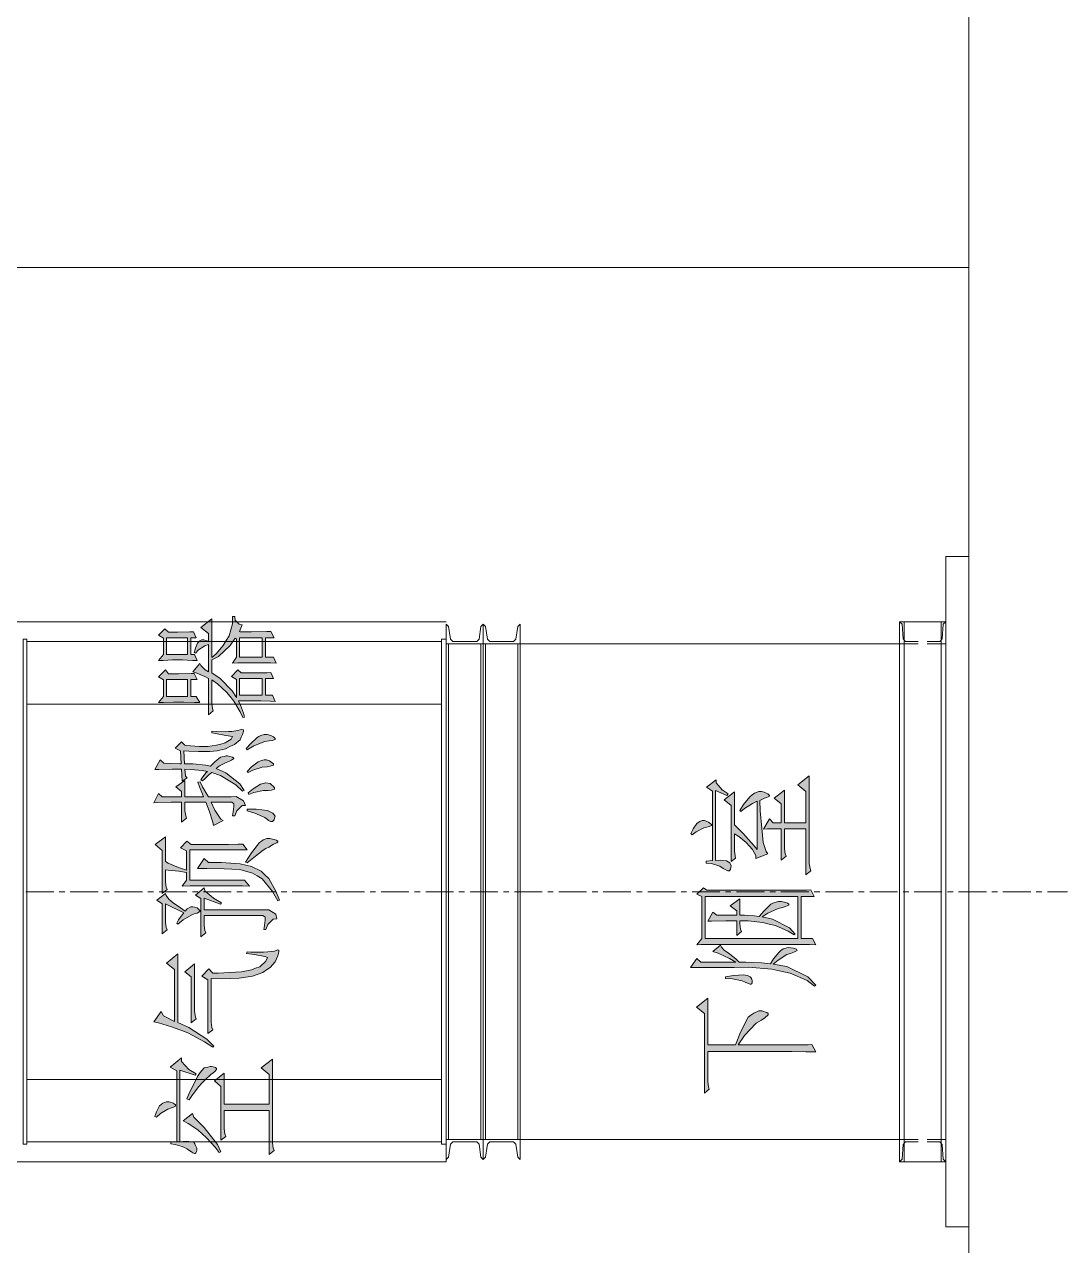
# Model space of a CAD drawing. Header units: millimetres. Extents: x 388 to 64525, y 87 to 607.
# Drawn here: x 64408.31 to 64430.87, y 460.38 to 486.8 of the extents above; entities that cross this region are included whole.
import ezdxf

# ---------------------------------------------------------------- set-up
doc = ezdxf.new("R2010")
doc.units = ezdxf.units.MM

msp = doc.modelspace()

# ---------------------------------------------------------------- hatches: boundary and pattern name
h = msp.add_hatch(color=0)
h.paths.add_polyline_path([(64412.981, 473.665), (64413.225, 473.665), (64413.554, 473.669), (64413.64, 473.672), (64413.712, 473.533), (64413.526, 473.533), (64413.526, 473.117), (64413.698, 473.117), (64413.759, 472.985), (64413.637, 472.992), (64413.393, 472.995), (64413.275, 472.995), (64413.157, 472.995), (64412.927, 472.992), (64412.816, 472.985), (64412.899, 473.117), (64412.899, 473.508), (64412.874, 473.526), (64412.763, 473.368), (64412.508, 473.131), (64412.365, 473.053), (64412.365, 472.773), (64412.544, 472.651), (64412.809, 472.386), (64412.899, 472.243), (64412.899, 472.633), (64412.791, 472.698), (64412.931, 472.838), (64413.003, 472.773), (64413.246, 472.773), (64413.565, 472.777), (64413.64, 472.78), (64413.701, 472.651), (64413.526, 472.651), (64413.526, 472.289), (64413.676, 472.289), (64413.734, 472.157), (64413.637, 472.164), (64413.425, 472.168), (64413.318, 472.168), (64413.207, 472.168), (64413.021, 472.168), (64412.945, 472.168), (64412.985, 472.074), (64413.049, 471.899), (64413.071, 471.813), (64413.039, 471.806), (64412.981, 471.935), (64412.841, 472.164), (64412.766, 472.261), (64412.687, 472.358), (64412.487, 472.54), (64412.365, 472.623), (64412.365, 472.178), (64412.365, 472.117), (64412.383, 472.006), (64412.397, 471.953), (64412.293, 471.87), (64412.293, 472.651), (64412.214, 472.694), (64412.042, 472.766), (64411.956, 472.798), (64412.107, 472.977), (64412.132, 472.931), (64412.225, 472.841), (64412.293, 472.798), (64412.293, 473.386), (64412.214, 473.361), (64412.075, 473.271), (64412.014, 473.2), (64411.982, 473.217), (64412.01, 473.307), (64412.06, 473.418), (64412.085, 473.443), (64412.107, 473.465), (64412.15, 473.49), (64412.168, 473.49), (64412.197, 473.49), (64412.261, 473.465), (64412.293, 473.443), (64412.293, 473.626), (64412.132, 473.758), (64412.365, 473.945), (64412.365, 473.106), (64412.458, 473.185), (64412.612, 473.368), (64412.677, 473.475), (64412.741, 473.579), (64412.813, 473.837), (64412.816, 473.991), (64412.863, 473.991), (64412.874, 473.916), (64412.956, 473.827), (64413.024, 473.812), (64412.967, 473.672)])
h.paths.add_polyline_path([(64412.967, 473.117), (64413.454, 473.117), (64413.454, 473.533), (64412.967, 473.533)])
h.paths.add_polyline_path([(64412.967, 472.289), (64413.454, 472.289), (64413.454, 472.651), (64412.967, 472.651)])
h = msp.add_hatch(color=0)
h.paths.add_polyline_path([(64412.05, 473.042), (64411.946, 473.045), (64411.734, 473.053), (64411.627, 473.053), (64411.519, 473.053), (64411.312, 473.045), (64411.215, 473.042), (64411.319, 473.171), (64411.319, 473.526), (64411.215, 473.59), (64411.351, 473.73), (64411.433, 473.655), (64411.627, 473.655), (64411.892, 473.662), (64411.967, 473.665), (64412.028, 473.533), (64411.91, 473.533), (64411.91, 473.171), (64411.992, 473.171)])
h.paths.add_polyline_path([(64411.387, 473.171), (64411.842, 473.171), (64411.842, 473.533), (64411.387, 473.533)])
h = msp.add_hatch(color=0)
h.paths.add_polyline_path([(64412.107, 472.132), (64411.992, 472.135), (64411.763, 472.139), (64411.648, 472.139), (64411.537, 472.139), (64411.319, 472.135), (64411.215, 472.132), (64411.319, 472.261), (64411.319, 472.623), (64411.215, 472.687), (64411.365, 472.838), (64411.433, 472.755), (64411.645, 472.755), (64411.917, 472.759), (64411.982, 472.762), (64412.05, 472.633), (64411.91, 472.633), (64411.91, 472.261), (64412.028, 472.261)])
h.paths.add_polyline_path([(64411.387, 472.261), (64411.842, 472.261), (64411.842, 472.633), (64411.387, 472.633)])
h = msp.add_hatch(color=0)
h.dxf.hatch_style = 2
h.paths.add_polyline_path([(64411.727, 470.43), (64411.713, 470.688), (64411.512, 470.688), (64411.218, 470.684), (64411.132, 470.681), (64411.247, 470.896), (64411.329, 470.82), (64411.487, 470.813), (64411.673, 470.81), (64411.702, 470.81), (64411.691, 471.089), (64411.573, 471.146), (64411.713, 471.286), (64411.784, 471.211), (64411.906, 471.197), (64412.103, 471.182), (64412.179, 471.182), (64412.279, 471.182), (64412.469, 471.207), (64412.562, 471.232), (64412.655, 471.258), (64412.784, 471.34), (64412.816, 471.397), (64412.673, 471.419), (64412.447, 471.462), (64412.365, 471.48), (64412.365, 471.516), (64412.476, 471.508), (64412.659, 471.501), (64412.73, 471.505), (64412.802, 471.505), (64412.927, 471.526), (64412.981, 471.544), (64413.017, 471.559), (64413.049, 471.544), (64413.049, 471.516), (64413.028, 471.44), (64413.003, 471.383), (64412.981, 471.326), (64412.859, 471.222), (64412.759, 471.179), (64412.662, 471.132), (64412.483, 471.086), (64412.404, 471.078), (64412.326, 471.075), (64412.207, 471.071), (64412.168, 471.071), (64412.075, 471.071), (64411.87, 471.078), (64411.759, 471.089), (64411.774, 470.81), (64411.953, 470.806), (64412.236, 470.777), (64412.34, 470.756), (64412.429, 470.849), (64412.555, 470.949), (64412.591, 470.96), (64412.63, 470.967), (64412.68, 470.978), (64412.691, 470.978), (64412.709, 470.978), (64412.755, 470.967), (64412.784, 470.96), (64412.813, 470.949), (64412.841, 470.932), (64412.841, 470.921), (64412.795, 470.885), (64412.748, 470.867), (64412.68, 470.838), (64412.533, 470.76), (64412.458, 470.709), (64412.666, 470.609), (64412.97, 470.373), (64413.064, 470.233), (64413.028, 470.215), (64412.888, 470.355), (64412.555, 470.555), (64412.365, 470.616), (64412.311, 470.573), (64412.214, 470.484), (64412.168, 470.437), (64412.132, 470.459), (64412.171, 470.523), (64412.243, 470.616), (64412.272, 470.641), (64412.157, 470.663), (64411.91, 470.684), (64411.784, 470.688), (64411.795, 470.541), (64411.831, 470.505)])
h = msp.add_hatch(color=0)
h.dxf.hatch_style = 2
h.paths.add_polyline_path([(64413.132, 471.107), (64413.107, 471.136), (64413.207, 471.247), (64413.347, 471.379), (64413.386, 471.401), (64413.425, 471.422), (64413.497, 471.444), (64413.526, 471.444), (64413.565, 471.444), (64413.64, 471.422), (64413.673, 471.404), (64413.701, 471.387), (64413.734, 471.358), (64413.734, 471.336), (64413.673, 471.311), (64413.608, 471.304), (64413.515, 471.29), (64413.275, 471.193)])
h = msp.add_hatch(color=0)
h.dxf.hatch_style = 2
h.paths.add_polyline_path([(64413.132, 470.641), (64413.228, 470.742), (64413.368, 470.853), (64413.404, 470.867), (64413.443, 470.881), (64413.497, 470.896), (64413.515, 470.896), (64413.551, 470.896), (64413.612, 470.874), (64413.64, 470.853), (64413.673, 470.831), (64413.701, 470.806), (64413.701, 470.781), (64413.63, 470.756), (64413.562, 470.745), (64413.458, 470.731), (64413.253, 470.666), (64413.153, 470.616)])
h = msp.add_hatch(color=0)
h.dxf.hatch_style = 2
h.paths.add_polyline_path([(64424.68, 469.402), (64424.576, 469.402), (64424.382, 469.398), (64424.296, 469.391), (64424.425, 469.617), (64424.504, 469.531), (64424.68, 469.531), (64424.68, 469.939), (64424.529, 470.061), (64424.748, 470.236), (64424.748, 469.531), (64425.213, 469.531), (64425.213, 470.211), (64425.041, 470.351), (64425.285, 470.545), (64425.285, 468.714), (64425.285, 468.653), (64425.303, 468.542), (64425.317, 468.492), (64425.213, 468.406), (64425.213, 469.402), (64424.748, 469.402), (64424.748, 469.029), (64424.748, 468.968), (64424.766, 468.857), (64424.783, 468.807), (64424.68, 468.721)])
h = msp.add_hatch(color=0)
h.dxf.hatch_style = 2
h.paths.add_polyline_path([(64411.713, 469.975), (64411.487, 469.975), (64411.186, 469.968), (64411.111, 469.964), (64411.215, 470.168), (64411.294, 470.093), (64411.713, 470.093), (64411.713, 470.208), (64411.587, 470.308), (64411.784, 470.448), (64411.784, 470.093), (64412.189, 470.093), (64412.168, 470.15), (64412.103, 470.308), (64412.064, 470.412), (64412.111, 470.419), (64412.168, 470.312), (64412.261, 470.15), (64412.293, 470.093), (64412.784, 470.093), (64412.892, 470.1), (64413.049, 470.007), (64413.096, 469.907), (64413.021, 469.903), (64412.906, 469.792), (64412.863, 469.685), (64412.816, 469.685), (64412.831, 469.771), (64412.841, 469.882), (64412.841, 469.914), (64412.841, 469.943), (64412.802, 469.975), (64412.759, 469.975), (64412.354, 469.975), (64412.433, 469.806), (64412.562, 469.609), (64412.609, 469.584), (64412.401, 469.473), (64412.386, 469.541), (64412.308, 469.792), (64412.236, 469.975), (64411.784, 469.975), (64411.784, 469.853), (64411.784, 469.792), (64411.802, 469.681), (64411.817, 469.631), (64411.713, 469.545)])
h = msp.add_hatch(color=0)
h.dxf.hatch_style = 2
h.paths.add_polyline_path([(64413.153, 470.179), (64413.261, 470.265), (64413.422, 470.369), (64413.479, 470.383), (64413.537, 470.398), (64413.626, 470.383), (64413.658, 470.355), (64413.691, 470.326), (64413.723, 470.29), (64413.723, 470.279), (64413.723, 470.261), (64413.655, 470.24), (64413.583, 470.233), (64413.486, 470.229), (64413.275, 470.183), (64413.168, 470.14)])
h = msp.add_hatch(color=0)
h.dxf.hatch_style = 2
h.paths.add_polyline_path([(64423.504, 470.125), (64423.261, 470.229), (64423.261, 468.714), (64423.361, 468.721), (64423.494, 468.71), (64423.529, 468.685), (64423.565, 468.663), (64423.594, 468.603), (64423.587, 468.563), (64423.58, 468.527), (64423.558, 468.492), (64423.54, 468.492), (64423.522, 468.492), (64423.465, 468.517), (64423.426, 468.545), (64423.354, 468.592), (64423.168, 468.649), (64423.053, 468.656), (64423.053, 468.703), (64423.193, 468.714), (64423.193, 470.218), (64423.064, 470.304), (64423.275, 470.462), (64423.275, 470.398), (64423.4, 470.244), (64423.529, 470.154)])
h = msp.add_hatch(color=0)
h.dxf.hatch_style = 2
h.paths.add_polyline_path([(64423.669, 469.484), (64423.737, 469.419), (64423.863, 469.294), (64423.916, 469.233), (64423.974, 469.172), (64424.092, 469.033), (64424.156, 468.954), (64424.156, 469.996), (64424.056, 469.95), (64423.884, 469.839), (64423.809, 469.774), (64423.784, 469.799), (64423.866, 469.925), (64423.999, 470.093), (64424.053, 470.133), (64424.103, 470.172), (64424.192, 470.211), (64424.225, 470.211), (64424.25, 470.211), (64424.31, 470.19), (64424.35, 470.172), (64424.386, 470.154), (64424.425, 470.125), (64424.425, 470.107), (64424.396, 470.09), (64424.364, 470.079), (64424.318, 470.061), (64424.242, 470.029), (64424.214, 470.014), (64424.225, 469.792), (64424.257, 469.416), (64424.271, 469.262), (64424.289, 469.108), (64424.35, 468.907), (64424.389, 468.861), (64424.131, 468.76), (64424.128, 468.821), (64424.056, 468.954), (64423.988, 469.029), (64423.92, 469.104), (64423.762, 469.233), (64423.669, 469.291), (64423.669, 468.918), (64423.691, 468.767), (64423.597, 468.696), (64423.597, 469.903), (64423.447, 470.025), (64423.669, 470.201)])
h = msp.add_hatch(color=0)
h.dxf.hatch_style = 2
h.paths.add_polyline_path([(64413.132, 469.789), (64413.132, 469.824), (64413.322, 469.824), (64413.572, 469.796), (64413.63, 469.771), (64413.687, 469.742), (64413.734, 469.674), (64413.723, 469.634), (64413.712, 469.595), (64413.676, 469.556), (64413.655, 469.556), (64413.637, 469.556), (64413.594, 469.577), (64413.572, 469.602), (64413.515, 469.649), (64413.293, 469.742)])
h = msp.add_hatch(color=0)
h.dxf.hatch_style = 2
h.paths.add_polyline_path([(64422.752, 469.273), (64422.727, 469.298), (64422.773, 469.398), (64422.852, 469.516), (64422.884, 469.534), (64422.917, 469.556), (64422.97, 469.577), (64422.996, 469.577), (64423.017, 469.577), (64423.074, 469.559), (64423.103, 469.541), (64423.135, 469.523), (64423.168, 469.495), (64423.168, 469.484), (64423.168, 469.47), (64423.121, 469.448), (64423.074, 469.437), (64423.006, 469.419), (64422.841, 469.337)])
h = msp.add_hatch(color=0)
h.dxf.hatch_style = 2
h.paths.add_polyline_path([(64413.178, 468.162), (64413.028, 468.165), (64412.673, 468.169), (64412.476, 468.169), (64412.275, 468.169), (64411.899, 468.165), (64411.724, 468.162), (64411.817, 468.291), (64411.817, 468.459), (64411.655, 468.481), (64411.426, 468.509), (64411.362, 468.513), (64411.362, 468.309), (64411.362, 468.248), (64411.38, 468.137), (64411.398, 468.087), (64411.294, 468.004), (64411.294, 468.932), (64411.143, 469.061), (64411.362, 469.23), (64411.362, 468.692), (64411.423, 468.656), (64411.648, 468.567), (64411.817, 468.506), (64411.817, 468.921), (64411.691, 468.99), (64411.827, 469.136), (64411.921, 469.061), (64412.63, 469.061), (64412.73, 469.061), (64412.935, 469.068), (64413.039, 469.072), (64413.132, 468.943), (64411.888, 468.943), (64411.888, 468.291), (64413.074, 468.291)])
h = msp.add_hatch(color=0)
h.dxf.hatch_style = 2
h.paths.add_polyline_path([(64413.096, 468.681), (64413.228, 468.882), (64413.4, 469.108), (64413.44, 469.136), (64413.476, 469.165), (64413.554, 469.194), (64413.597, 469.194), (64413.619, 469.194), (64413.68, 469.179), (64413.719, 469.169), (64413.755, 469.158), (64413.795, 469.136), (64413.795, 469.119), (64413.769, 469.101), (64413.748, 469.09), (64413.701, 469.068), (64413.597, 469.007), (64413.537, 468.975), (64413.479, 468.939), (64413.275, 468.782), (64413.132, 468.663)])
h = msp.add_hatch(color=0)
h.dxf.hatch_style = 2
h.paths.add_polyline_path([(64412.2, 468.757), (64412.293, 468.671), (64412.573, 468.671), (64412.978, 468.646), (64413.103, 468.617), (64413.228, 468.588), (64413.433, 468.481), (64413.515, 468.402), (64413.597, 468.323), (64413.752, 468.051), (64413.827, 467.854), (64413.795, 467.843), (64413.676, 468.047), (64413.458, 468.316), (64413.35, 468.38), (64413.246, 468.441), (64412.97, 468.517), (64412.798, 468.527), (64412.63, 468.538), (64412.261, 468.545), (64412.06, 468.542)])
h = msp.add_hatch(color=0)
h.dxf.hatch_style = 2
h.paths.add_polyline_path([(64413.49, 467.223), (64413.504, 467.306), (64413.519, 467.424), (64413.522, 467.46), (64413.522, 467.492), (64413.468, 467.528), (64413.411, 467.528), (64412.2, 467.528), (64412.2, 467.37), (64412.2, 467.309), (64412.218, 467.198), (64412.236, 467.148), (64412.132, 467.062), (64412.132, 467.89), (64412.017, 467.965), (64412.2, 468.122), (64412.214, 468.058), (64412.401, 467.897), (64412.573, 467.796), (64412.551, 467.771), (64412.2, 467.9), (64412.2, 467.65), (64413.468, 467.65), (64413.597, 467.65), (64413.748, 467.553), (64413.769, 467.452), (64413.694, 467.449), (64413.58, 467.334), (64413.537, 467.223)])
h = msp.add_hatch(color=0)
h.paths.add_polyline_path([(64422.856, 466.89), (64422.96, 467.03), (64422.96, 467.933), (64422.856, 467.986), (64422.996, 468.126), (64423.067, 468.072), (64424.97, 468.072), (64425.052, 468.072), (64425.228, 468.076), (64425.317, 468.079), (64425.389, 467.94), (64425.109, 467.94), (64425.109, 467.03), (64425.353, 467.03), (64425.425, 466.89), (64425.289, 466.897), (64424.626, 466.901), (64424.092, 466.901), (64423.562, 466.901), (64422.942, 466.897)])
h.paths.add_polyline_path([(64423.031, 467.03), (64425.038, 467.03), (64425.038, 467.94), (64423.031, 467.94)])
h = msp.add_hatch(color=0)
h.dxf.hatch_style = 2
h.paths.add_polyline_path([(64411.294, 467.13), (64411.294, 467.779), (64411.179, 467.854), (64411.362, 468.004), (64411.376, 467.961), (64411.437, 467.879), (64411.484, 467.839), (64411.534, 467.8), (64411.688, 467.693), (64411.792, 467.621), (64411.835, 467.667), (64411.913, 467.71), (64411.956, 467.71), (64411.996, 467.707), (64412.053, 467.689), (64412.071, 467.671), (64412.089, 467.657), (64412.107, 467.635), (64412.107, 467.614), (64412.053, 467.578), (64412.003, 467.567), (64411.931, 467.542), (64411.745, 467.431), (64411.63, 467.341), (64411.609, 467.359), (64411.648, 467.431), (64411.724, 467.542), (64411.759, 467.585), (64411.362, 467.779), (64411.362, 467.435), (64411.362, 467.374), (64411.38, 467.263), (64411.398, 467.212)])
h = msp.add_hatch(color=0)
h.dxf.hatch_style = 2
h.paths.add_polyline_path([(64423.716, 467.094), (64423.716, 467.413), (64423.483, 467.413), (64423.171, 467.406), (64423.089, 467.402), (64423.203, 467.596), (64423.286, 467.531), (64423.716, 467.531), (64423.716, 467.624), (64423.576, 467.736), (64423.787, 467.886), (64423.787, 467.531), (64423.884, 467.531), (64424.096, 467.517), (64424.203, 467.503), (64424.31, 467.624), (64424.457, 467.768), (64424.5, 467.789), (64424.543, 467.807), (64424.619, 467.829), (64424.647, 467.829), (64424.68, 467.829), (64424.748, 467.814), (64424.78, 467.804), (64424.812, 467.789), (64424.844, 467.768), (64424.844, 467.75), (64424.773, 467.718), (64424.705, 467.7), (64424.611, 467.678), (64424.389, 467.574), (64424.264, 467.495), (64424.493, 467.445), (64424.855, 467.259), (64424.984, 467.123), (64424.959, 467.105), (64424.826, 467.187), (64424.558, 467.306), (64424.418, 467.341), (64424.282, 467.377), (64423.967, 467.413), (64423.787, 467.413), (64423.787, 467.345), (64423.802, 467.23), (64423.82, 467.18)])
h = msp.add_hatch(color=0)
h.dxf.hatch_style = 2
h.paths.add_polyline_path([(64422.716, 466.399), (64422.856, 466.593), (64422.938, 466.517), (64423.694, 466.517), (64423.558, 466.596), (64423.314, 466.714), (64423.203, 466.75), (64423.368, 466.883), (64423.386, 466.843), (64423.454, 466.768), (64423.508, 466.732), (64423.565, 466.689), (64423.698, 466.585), (64423.773, 466.517), (64423.913, 466.517), (64424.25, 466.499), (64424.447, 466.481), (64424.511, 466.585), (64424.626, 466.725), (64424.672, 466.765), (64424.723, 466.804), (64424.83, 466.836), (64424.887, 466.829), (64424.948, 466.822), (64425.013, 466.8), (64425.016, 466.782), (64425.024, 466.768), (64424.952, 466.729), (64424.877, 466.704), (64424.801, 466.679), (64424.615, 466.56), (64424.504, 466.471), (64424.798, 466.424), (64425.256, 466.198), (64425.425, 466.016), (64425.4, 465.998), (64425.238, 466.12), (64424.873, 466.281), (64424.672, 466.324), (64424.475, 466.367), (64423.967, 466.406), (64423.658, 466.403), (64423.35, 466.399), (64422.881, 466.399)])
h = msp.add_hatch(color=0)
h.dxf.hatch_style = 2
h.paths.add_polyline_path([(64411.111, 465.224), (64411.272, 465.446), (64411.319, 465.353), (64411.394, 465.317), (64411.516, 465.256), (64411.562, 465.231), (64411.562, 466.356), (64411.387, 466.496), (64411.63, 466.693), (64411.63, 465.213), (64411.87, 465.102), (64412.257, 464.848), (64412.412, 464.701), (64412.386, 464.676), (64412.207, 464.794), (64411.849, 464.984), (64411.673, 465.052), (64411.494, 465.116), (64411.215, 465.202)])
h = msp.add_hatch(color=0)
h.dxf.hatch_style = 2
h.paths.add_polyline_path([(64412.283, 464.973), (64412.283, 466.134), (64412.154, 466.216), (64412.304, 466.374), (64412.386, 466.281), (64412.501, 466.281), (64412.748, 466.292), (64412.881, 466.302), (64413.01, 466.309), (64413.228, 466.352), (64413.314, 466.385), (64413.404, 466.417), (64413.533, 466.535), (64413.572, 466.618), (64413.515, 466.636), (64413.286, 466.679), (64413.117, 466.7), (64413.132, 466.739), (64413.211, 466.732), (64413.39, 466.732), (64413.486, 466.732), (64413.58, 466.736), (64413.723, 466.757), (64413.769, 466.775), (64413.795, 466.786), (64413.816, 466.775), (64413.816, 466.757), (64413.816, 466.739), (64413.791, 466.653), (64413.762, 466.589), (64413.737, 466.524), (64413.63, 466.403), (64413.547, 466.349), (64413.468, 466.292), (64413.243, 466.216), (64413.099, 466.195), (64412.96, 466.173), (64412.583, 466.155), (64412.351, 466.163), (64412.351, 465.278), (64412.351, 465.217), (64412.369, 465.106), (64412.386, 465.055)])
h = msp.add_hatch(color=0)
h.dxf.hatch_style = 2
h.paths.add_polyline_path([(64411.921, 465.202), (64411.921, 466.198), (64411.781, 466.309), (64411.992, 466.478), (64411.992, 465.528), (64411.992, 465.45), (64412.01, 465.328), (64412.025, 465.288)])
h = msp.add_hatch(color=0)
h.dxf.hatch_style = 2
h.paths.add_polyline_path([(64423.472, 466.202), (64423.648, 466.227), (64423.863, 466.241), (64423.906, 466.234), (64423.949, 466.227), (64424.01, 466.202), (64424.024, 466.181), (64424.038, 466.159), (64424.053, 466.12), (64424.053, 466.102), (64424.053, 466.091), (64424.049, 466.069), (64424.045, 466.059), (64424.042, 466.048), (64424.027, 466.037), (64424.017, 466.037), (64424.006, 466.037), (64423.949, 466.059), (64423.902, 466.08), (64423.838, 466.109), (64423.623, 466.152), (64423.472, 466.166)])
h = msp.add_hatch(color=0)
h.dxf.hatch_style = 2
h.paths.add_polyline_path([(64423.017, 463.683), (64423.017, 465.403), (64422.845, 465.543), (64423.089, 465.736), (64423.089, 464.726), (64423.691, 464.726), (64423.795, 465.002), (64423.963, 465.328), (64424.024, 465.371), (64424.085, 465.414), (64424.192, 465.46), (64424.239, 465.46), (64424.257, 465.46), (64424.303, 465.446), (64424.336, 465.435), (64424.368, 465.424), (64424.4, 465.403), (64424.4, 465.392), (64424.4, 465.374), (64424.325, 465.31), (64424.25, 465.263), (64424.139, 465.199), (64423.888, 464.93), (64423.748, 464.726), (64424.934, 464.726), (64425.056, 464.726), (64425.26, 464.729), (64425.342, 464.733), (64425.425, 464.575), (64425.21, 464.579), (64424.912, 464.586), (64424.83, 464.586), (64423.089, 464.586), (64423.089, 463.991), (64423.089, 463.93), (64423.103, 463.819), (64423.121, 463.766)])
h = msp.add_hatch(color=0)
h.dxf.hatch_style = 2
h.paths.add_polyline_path([(64412.003, 464.07), (64411.677, 464.181), (64411.677, 462.63), (64411.817, 462.644), (64411.978, 462.623), (64411.996, 462.587), (64412.017, 462.551), (64412.039, 462.494), (64412.039, 462.472), (64412.039, 462.451), (64412.032, 462.418), (64412.025, 462.404), (64412.021, 462.393), (64412.003, 462.379), (64411.992, 462.379), (64411.956, 462.393), (64411.931, 462.404), (64411.903, 462.429), (64411.824, 462.479), (64411.777, 462.504), (64411.727, 462.529), (64411.577, 462.569), (64411.48, 462.583), (64411.48, 462.63), (64411.609, 462.63), (64411.609, 464.163), (64411.469, 464.246), (64411.713, 464.443), (64411.713, 464.368), (64411.87, 464.196), (64412.025, 464.099)])
h = msp.add_hatch(color=0)
h.dxf.hatch_style = 2
h.paths.add_polyline_path([(64411.827, 463.558), (64411.892, 463.712), (64412.01, 463.952), (64412.06, 464.041), (64412.114, 464.131), (64412.204, 464.228), (64412.24, 464.239), (64412.279, 464.246), (64412.329, 464.256), (64412.34, 464.256), (64412.358, 464.256), (64412.397, 464.249), (64412.422, 464.242), (64412.444, 464.235), (64412.469, 464.217), (64412.469, 464.192), (64412.433, 464.149), (64412.397, 464.124), (64412.347, 464.084), (64412.225, 463.97), (64412.154, 463.898), (64412.085, 463.827), (64411.946, 463.647), (64411.874, 463.54)])
h = msp.add_hatch(color=0)
h.dxf.hatch_style = 2
h.paths.add_polyline_path([(64412.562, 462.666), (64412.562, 463.827), (64412.422, 463.948), (64412.63, 464.117), (64412.63, 463.447), (64413.608, 463.447), (64413.608, 464.088), (64413.433, 464.228), (64413.676, 464.414), (64413.676, 462.666), (64413.676, 462.605), (64413.694, 462.494), (64413.712, 462.443), (64413.608, 462.357), (64413.608, 463.307), (64412.63, 463.307), (64412.63, 462.974), (64412.63, 462.913), (64412.648, 462.802), (64412.666, 462.748)])
h = msp.add_hatch(color=0)
h.dxf.hatch_style = 2
h.paths.add_polyline_path([(64411.132, 463.178), (64411.168, 463.278), (64411.236, 463.411), (64411.272, 463.436), (64411.308, 463.465), (64411.376, 463.493), (64411.412, 463.493), (64411.441, 463.493), (64411.498, 463.479), (64411.527, 463.465), (64411.555, 463.45), (64411.584, 463.429), (64411.584, 463.418), (64411.584, 463.404), (64411.537, 463.379), (64411.491, 463.364), (64411.415, 463.339), (64411.254, 463.239), (64411.168, 463.16)])
h = msp.add_hatch(color=0)
h.dxf.hatch_style = 2
h.paths.add_polyline_path([(64411.946, 463.242), (64411.978, 463.16), (64412.2, 462.942), (64412.49, 462.569), (64412.562, 462.415), (64412.526, 462.397), (64412.44, 462.512), (64412.254, 462.716), (64412.161, 462.802), (64412.064, 462.888), (64411.856, 463.028), (64411.749, 463.085)])

# ---------------------------------------------------------------- linework, layer by layer
at = {"color": 0, "lineweight": 0}
for points in [[(64428.739, 457.538), (64428.739, 547.112)], [(64428.739, 481.541), (64393.468, 481.541)], [(64428.237, 475.292), (64428.237, 460.788)], [(64428.237, 475.292), (64428.739, 475.292)], [(64399.212, 473.88), (64417.435, 473.88)], [(64417.485, 473.78), (64417.435, 473.83)], [(64417.435, 473.4), (64417.435, 473.83)], [(64417.528, 473.5), (64417.485, 473.78)], [(64418.187, 473.78), (64418.144, 473.5)], [(64418.237, 473.83), (64418.187, 473.78)], [(64418.237, 462.68), (64418.237, 473.83)], [(64418.237, 473.83), (64418.237, 473.4)], [(64418.237, 462.68), (64418.237, 473.83)], [(64418.237, 473.83), (64418.288, 473.78)], [(64418.237, 473.83), (64418.237, 473.4)], [(64418.288, 473.78), (64418.331, 473.5)], [(64418.943, 473.5), (64418.986, 473.78)], [(64418.986, 473.78), (64419.036, 473.83)], [(64419.036, 473.4), (64419.036, 473.83)], [(64428.237, 473.88), (64427.238, 473.88)], [(64427.238, 473.4), (64427.238, 473.88)], [(64427.238, 473.88), (64427.292, 473.827)], [(64427.238, 473.88), (64427.238, 462.2)], [(64427.313, 473.508), (64427.292, 473.827)], [(64427.338, 473.88), (64427.338, 462.2)], [(64428.137, 473.88), (64428.137, 462.2)], [(64428.159, 473.508), (64428.184, 473.827)], [(64428.184, 473.827), (64428.237, 473.88)], [(64428.237, 473.4), (64428.237, 473.88)], [(64428.237, 473.88), (64428.237, 462.2)], [(64408.363, 468.001), (64408.363, 473.5), (64408.284, 473.5), (64408.284, 468.001)], [(64408.363, 473.45), (64417.334, 473.45)], [(64417.334, 468.001), (64417.334, 473.5)], [(64417.334, 473.5), (64417.435, 473.5)], [(64417.435, 473.5), (64417.435, 468.001)], [(64418.237, 473.4), (64417.435, 473.4)], [(64417.485, 468.001), (64417.485, 473.4)], [(64417.528, 473.5), (64417.578, 473.45)], [(64418.094, 473.45), (64417.578, 473.45)], [(64418.094, 473.45), (64418.144, 473.5)], [(64418.184, 468.001), (64418.184, 473.4)], [(64418.237, 473.4), (64419.036, 473.4)], [(64418.288, 462.68), (64418.288, 473.4)], [(64418.377, 473.45), (64418.331, 473.5)], [(64418.377, 473.45), (64418.893, 473.45)], [(64418.395, 473.4), (64427.238, 473.4)], [(64418.943, 473.5), (64418.893, 473.45)], [(64418.986, 462.68), (64418.986, 473.4)], [(64419.036, 473.5), (64419.036, 462.68)], [(64427.238, 473.4), (64427.643, 473.4)], [(64427.367, 473.454), (64427.313, 473.508)], [(64427.367, 473.454), (64427.643, 473.454)], [(64427.833, 473.454), (64428.108, 473.454)], [(64427.833, 473.4), (64428.237, 473.4)], [(64428.159, 473.508), (64428.108, 473.454)], [(64408.363, 472.1), (64417.334, 472.1)], [(64408.363, 468.079), (64408.363, 462.58), (64408.284, 462.58), (64408.284, 468.079)], [(64408.947, 468.04), (64408.345, 468.04)], [(64409.187, 468.04), (64409.065, 468.04)], [(64409.907, 468.04), (64409.305, 468.04)], [(64410.147, 468.04), (64410.025, 468.04)], [(64410.867, 468.04), (64410.265, 468.04)], [(64411.107, 468.04), (64410.985, 468.04)], [(64411.827, 468.04), (64411.226, 468.04)], [(64412.068, 468.04), (64411.946, 468.04)], [(64412.788, 468.04), (64412.186, 468.04)], [(64413.028, 468.04), (64412.906, 468.04)], [(64413.748, 468.04), (64413.146, 468.04)], [(64413.988, 468.04), (64413.866, 468.04)], [(64414.708, 468.04), (64414.106, 468.04)], [(64414.948, 468.04), (64414.826, 468.04)], [(64415.668, 468.04), (64415.066, 468.04)], [(64415.908, 468.04), (64415.787, 468.04)], [(64416.629, 468.04), (64416.027, 468.04)], [(64416.869, 468.04), (64416.75, 468.04)], [(64417.589, 468.04), (64416.991, 468.04)], [(64417.334, 468.079), (64417.334, 462.58)], [(64417.435, 462.58), (64417.435, 468.079)], [(64417.485, 468.079), (64417.485, 462.68)], [(64417.829, 468.04), (64417.711, 468.04)], [(64418.549, 468.04), (64417.951, 468.04)], [(64418.184, 468.079), (64418.184, 462.68)], [(64418.237, 468.079), (64418.237, 462.25)], [(64418.789, 468.04), (64418.671, 468.04)], [(64419.509, 468.04), (64418.911, 468.04)], [(64419.749, 468.04), (64419.631, 468.04)], [(64420.47, 468.04), (64419.871, 468.04)], [(64420.71, 468.04), (64420.591, 468.04)], [(64421.43, 468.04), (64420.831, 468.04)], [(64421.67, 468.04), (64421.552, 468.04)], [(64422.39, 468.04), (64421.792, 468.04)], [(64422.63, 468.04), (64422.512, 468.04)], [(64423.35, 468.04), (64422.752, 468.04)], [(64423.59, 468.04), (64423.472, 468.04)], [(64424.314, 468.04), (64423.712, 468.04)], [(64424.554, 468.04), (64424.432, 468.04)], [(64425.274, 468.04), (64424.672, 468.04)], [(64425.514, 468.04), (64425.393, 468.04)], [(64426.235, 468.04), (64425.633, 468.04)], [(64426.475, 468.04), (64426.353, 468.04)], [(64427.195, 468.04), (64426.593, 468.04)], [(64427.435, 468.04), (64427.313, 468.04)], [(64428.155, 468.04), (64427.553, 468.04)], [(64428.395, 468.04), (64428.273, 468.04)], [(64429.115, 468.04), (64428.513, 468.04)], [(64429.355, 468.04), (64429.233, 468.04)], [(64430.075, 468.04), (64429.474, 468.04)], [(64430.316, 468.04), (64430.194, 468.04)], [(64430.871, 468.04), (64430.434, 468.04)], [(64408.363, 463.981), (64417.334, 463.981)], [(64408.363, 462.63), (64417.334, 462.63)], [(64417.334, 462.58), (64417.435, 462.58)], [(64417.435, 462.68), (64417.435, 462.25)], [(64418.237, 462.68), (64417.435, 462.68)], [(64417.435, 462.68), (64417.435, 462.25)], [(64417.528, 462.58), (64417.485, 462.3)], [(64417.528, 462.58), (64417.578, 462.63)], [(64418.094, 462.63), (64417.578, 462.63)], [(64418.094, 462.63), (64418.144, 462.58)], [(64418.187, 462.3), (64418.144, 462.58)], [(64418.237, 462.25), (64418.237, 462.68)], [(64418.237, 462.68), (64419.036, 462.68)], [(64418.237, 462.25), (64418.237, 462.68)], [(64418.288, 462.3), (64418.331, 462.58)], [(64418.377, 462.63), (64418.331, 462.58)], [(64418.377, 462.63), (64418.893, 462.63)], [(64418.395, 462.68), (64427.238, 462.68)], [(64418.943, 462.58), (64418.893, 462.63)], [(64418.943, 462.58), (64418.986, 462.3)], [(64419.036, 462.68), (64419.036, 462.25)], [(64427.238, 462.68), (64427.238, 462.2)], [(64427.238, 462.68), (64427.643, 462.68)], [(64427.313, 462.572), (64427.292, 462.254)], [(64427.367, 462.626), (64427.313, 462.572)], [(64427.367, 462.626), (64427.643, 462.626)], [(64427.833, 462.68), (64428.237, 462.68)], [(64427.833, 462.626), (64428.108, 462.626)], [(64428.159, 462.572), (64428.108, 462.626)], [(64428.159, 462.572), (64428.184, 462.254)], [(64428.237, 462.68), (64428.237, 462.2)], [(64406.299, 462.2), (64417.435, 462.2)], [(64417.485, 462.3), (64417.435, 462.25)], [(64417.435, 462.25), (64417.435, 462.2)], [(64418.237, 462.25), (64418.187, 462.3)], [(64418.237, 462.25), (64418.288, 462.3)], [(64418.986, 462.3), (64419.036, 462.25)], [(64427.238, 462.2), (64427.292, 462.254)], [(64428.237, 462.2), (64427.238, 462.2)], [(64428.184, 462.254), (64428.237, 462.2)], [(64428.237, 460.788), (64428.739, 460.788)]]:
    msp.add_lwpolyline(points, dxfattribs=at)
for points in [[(64412.981, 473.665), (64413.225, 473.665), (64413.554, 473.669), (64413.64, 473.672), (64413.712, 473.533), (64413.526, 473.533), (64413.526, 473.117), (64413.698, 473.117), (64413.759, 472.985), (64413.637, 472.992), (64413.393, 472.995), (64413.275, 472.995), (64413.157, 472.995), (64412.927, 472.992), (64412.816, 472.985), (64412.899, 473.117), (64412.899, 473.508), (64412.874, 473.526), (64412.763, 473.368), (64412.508, 473.131), (64412.365, 473.053), (64412.365, 472.773), (64412.544, 472.651), (64412.809, 472.386), (64412.899, 472.243), (64412.899, 472.633), (64412.791, 472.698), (64412.931, 472.838), (64413.003, 472.773), (64413.246, 472.773), (64413.565, 472.777), (64413.64, 472.78), (64413.701, 472.651), (64413.526, 472.651), (64413.526, 472.289), (64413.676, 472.289), (64413.734, 472.157), (64413.637, 472.164), (64413.425, 472.168), (64413.318, 472.168), (64413.207, 472.168), (64413.021, 472.168), (64412.945, 472.168), (64412.985, 472.074), (64413.049, 471.899), (64413.071, 471.813), (64413.039, 471.806), (64412.981, 471.935), (64412.841, 472.164), (64412.766, 472.261), (64412.687, 472.358), (64412.487, 472.54), (64412.365, 472.623), (64412.365, 472.178), (64412.365, 472.117), (64412.383, 472.006), (64412.397, 471.953), (64412.293, 471.87), (64412.293, 472.651), (64412.214, 472.694), (64412.042, 472.766), (64411.956, 472.798), (64412.107, 472.977), (64412.132, 472.931), (64412.225, 472.841), (64412.293, 472.798), (64412.293, 473.386), (64412.214, 473.361), (64412.075, 473.271), (64412.014, 473.2), (64411.982, 473.217), (64412.01, 473.307), (64412.06, 473.418), (64412.085, 473.443), (64412.107, 473.465), (64412.15, 473.49), (64412.168, 473.49), (64412.197, 473.49), (64412.261, 473.465), (64412.293, 473.443), (64412.293, 473.626), (64412.132, 473.758), (64412.365, 473.945), (64412.365, 473.106), (64412.458, 473.185), (64412.612, 473.368), (64412.677, 473.475), (64412.741, 473.579), (64412.813, 473.837), (64412.816, 473.991), (64412.863, 473.991), (64412.874, 473.916), (64412.956, 473.827), (64413.024, 473.812), (64412.967, 473.672)], [(64412.05, 473.042), (64411.946, 473.045), (64411.734, 473.053), (64411.627, 473.053), (64411.519, 473.053), (64411.312, 473.045), (64411.215, 473.042), (64411.319, 473.171), (64411.319, 473.526), (64411.215, 473.59), (64411.351, 473.73), (64411.433, 473.655), (64411.627, 473.655), (64411.892, 473.662), (64411.967, 473.665), (64412.028, 473.533), (64411.91, 473.533), (64411.91, 473.171), (64411.992, 473.171)], [(64411.387, 473.171), (64411.842, 473.171), (64411.842, 473.533), (64411.387, 473.533)], [(64412.967, 473.117), (64413.454, 473.117), (64413.454, 473.533), (64412.967, 473.533)], [(64412.107, 472.132), (64411.992, 472.135), (64411.763, 472.139), (64411.648, 472.139), (64411.537, 472.139), (64411.319, 472.135), (64411.215, 472.132), (64411.319, 472.261), (64411.319, 472.623), (64411.215, 472.687), (64411.365, 472.838), (64411.433, 472.755), (64411.645, 472.755), (64411.917, 472.759), (64411.982, 472.762), (64412.05, 472.633), (64411.91, 472.633), (64411.91, 472.261), (64412.028, 472.261)], [(64411.387, 472.261), (64411.842, 472.261), (64411.842, 472.633), (64411.387, 472.633)], [(64412.967, 472.289), (64413.454, 472.289), (64413.454, 472.651), (64412.967, 472.651)], [(64411.727, 470.43), (64411.713, 470.688), (64411.512, 470.688), (64411.218, 470.684), (64411.132, 470.681), (64411.247, 470.896), (64411.329, 470.82), (64411.487, 470.813), (64411.673, 470.81), (64411.702, 470.81), (64411.691, 471.089), (64411.573, 471.146), (64411.713, 471.286), (64411.784, 471.211), (64411.906, 471.197), (64412.103, 471.182), (64412.179, 471.182), (64412.279, 471.182), (64412.469, 471.207), (64412.562, 471.232), (64412.655, 471.258), (64412.784, 471.34), (64412.816, 471.397), (64412.673, 471.419), (64412.447, 471.462), (64412.365, 471.48), (64412.365, 471.516), (64412.476, 471.508), (64412.659, 471.501), (64412.73, 471.505), (64412.802, 471.505), (64412.927, 471.526), (64412.981, 471.544), (64413.017, 471.559), (64413.049, 471.544), (64413.049, 471.516), (64413.028, 471.44), (64413.003, 471.383), (64412.981, 471.326), (64412.859, 471.222), (64412.759, 471.179), (64412.662, 471.132), (64412.483, 471.086), (64412.404, 471.078), (64412.326, 471.075), (64412.207, 471.071), (64412.168, 471.071), (64412.075, 471.071), (64411.87, 471.078), (64411.759, 471.089), (64411.774, 470.81), (64411.953, 470.806), (64412.236, 470.777), (64412.34, 470.756), (64412.429, 470.849), (64412.555, 470.949), (64412.591, 470.96), (64412.63, 470.967), (64412.68, 470.978), (64412.691, 470.978), (64412.709, 470.978), (64412.755, 470.967), (64412.784, 470.96), (64412.813, 470.949), (64412.841, 470.932), (64412.841, 470.921), (64412.795, 470.885), (64412.748, 470.867), (64412.68, 470.838), (64412.533, 470.76), (64412.458, 470.709), (64412.666, 470.609), (64412.97, 470.373), (64413.064, 470.233), (64413.028, 470.215), (64412.888, 470.355), (64412.555, 470.555), (64412.365, 470.616), (64412.311, 470.573), (64412.214, 470.484), (64412.168, 470.437), (64412.132, 470.459), (64412.171, 470.523), (64412.243, 470.616), (64412.272, 470.641), (64412.157, 470.663), (64411.91, 470.684), (64411.784, 470.688), (64411.795, 470.541), (64411.831, 470.505)], [(64413.132, 471.107), (64413.107, 471.136), (64413.207, 471.247), (64413.347, 471.379), (64413.386, 471.401), (64413.425, 471.422), (64413.497, 471.444), (64413.526, 471.444), (64413.565, 471.444), (64413.64, 471.422), (64413.673, 471.404), (64413.701, 471.387), (64413.734, 471.358), (64413.734, 471.336), (64413.673, 471.311), (64413.608, 471.304), (64413.515, 471.29), (64413.275, 471.193)], [(64413.132, 470.641), (64413.228, 470.742), (64413.368, 470.853), (64413.404, 470.867), (64413.443, 470.881), (64413.497, 470.896), (64413.515, 470.896), (64413.551, 470.896), (64413.612, 470.874), (64413.64, 470.853), (64413.673, 470.831), (64413.701, 470.806), (64413.701, 470.781), (64413.63, 470.756), (64413.562, 470.745), (64413.458, 470.731), (64413.253, 470.666), (64413.153, 470.616)], [(64424.68, 469.402), (64424.576, 469.402), (64424.382, 469.398), (64424.296, 469.391), (64424.425, 469.617), (64424.504, 469.531), (64424.68, 469.531), (64424.68, 469.939), (64424.529, 470.061), (64424.748, 470.236), (64424.748, 469.531), (64425.213, 469.531), (64425.213, 470.211), (64425.041, 470.351), (64425.285, 470.545), (64425.285, 468.714), (64425.285, 468.653), (64425.303, 468.542), (64425.317, 468.492), (64425.213, 468.406), (64425.213, 469.402), (64424.748, 469.402), (64424.748, 469.029), (64424.748, 468.968), (64424.766, 468.857), (64424.783, 468.807), (64424.68, 468.721)], [(64411.713, 469.975), (64411.487, 469.975), (64411.186, 469.968), (64411.111, 469.964), (64411.215, 470.168), (64411.294, 470.093), (64411.713, 470.093), (64411.713, 470.208), (64411.587, 470.308), (64411.784, 470.448), (64411.784, 470.093), (64412.189, 470.093), (64412.168, 470.15), (64412.103, 470.308), (64412.064, 470.412), (64412.111, 470.419), (64412.168, 470.312), (64412.261, 470.15), (64412.293, 470.093), (64412.784, 470.093), (64412.892, 470.1), (64413.049, 470.007), (64413.096, 469.907), (64413.021, 469.903), (64412.906, 469.792), (64412.863, 469.685), (64412.816, 469.685), (64412.831, 469.771), (64412.841, 469.882), (64412.841, 469.914), (64412.841, 469.943), (64412.802, 469.975), (64412.759, 469.975), (64412.354, 469.975), (64412.433, 469.806), (64412.562, 469.609), (64412.609, 469.584), (64412.401, 469.473), (64412.386, 469.541), (64412.308, 469.792), (64412.236, 469.975), (64411.784, 469.975), (64411.784, 469.853), (64411.784, 469.792), (64411.802, 469.681), (64411.817, 469.631), (64411.713, 469.545)], [(64413.153, 470.179), (64413.261, 470.265), (64413.422, 470.369), (64413.479, 470.383), (64413.537, 470.398), (64413.626, 470.383), (64413.658, 470.355), (64413.691, 470.326), (64413.723, 470.29), (64413.723, 470.279), (64413.723, 470.261), (64413.655, 470.24), (64413.583, 470.233), (64413.486, 470.229), (64413.275, 470.183), (64413.168, 470.14)], [(64423.504, 470.125), (64423.261, 470.229), (64423.261, 468.714), (64423.361, 468.721), (64423.494, 468.71), (64423.529, 468.685), (64423.565, 468.663), (64423.594, 468.603), (64423.587, 468.563), (64423.58, 468.527), (64423.558, 468.492), (64423.54, 468.492), (64423.522, 468.492), (64423.465, 468.517), (64423.426, 468.545), (64423.354, 468.592), (64423.168, 468.649), (64423.053, 468.656), (64423.053, 468.703), (64423.193, 468.714), (64423.193, 470.218), (64423.064, 470.304), (64423.275, 470.462), (64423.275, 470.398), (64423.4, 470.244), (64423.529, 470.154)], [(64423.669, 469.484), (64423.737, 469.419), (64423.863, 469.294), (64423.916, 469.233), (64423.974, 469.172), (64424.092, 469.033), (64424.156, 468.954), (64424.156, 469.996), (64424.056, 469.95), (64423.884, 469.839), (64423.809, 469.774), (64423.784, 469.799), (64423.866, 469.925), (64423.999, 470.093), (64424.053, 470.133), (64424.103, 470.172), (64424.192, 470.211), (64424.225, 470.211), (64424.25, 470.211), (64424.31, 470.19), (64424.35, 470.172), (64424.386, 470.154), (64424.425, 470.125), (64424.425, 470.107), (64424.396, 470.09), (64424.364, 470.079), (64424.318, 470.061), (64424.242, 470.029), (64424.214, 470.014), (64424.225, 469.792), (64424.257, 469.416), (64424.271, 469.262), (64424.289, 469.108), (64424.35, 468.907), (64424.389, 468.861), (64424.131, 468.76), (64424.128, 468.821), (64424.056, 468.954), (64423.988, 469.029), (64423.92, 469.104), (64423.762, 469.233), (64423.669, 469.291), (64423.669, 468.918), (64423.691, 468.767), (64423.597, 468.696), (64423.597, 469.903), (64423.447, 470.025), (64423.669, 470.201)], [(64413.132, 469.789), (64413.132, 469.824), (64413.322, 469.824), (64413.572, 469.796), (64413.63, 469.771), (64413.687, 469.742), (64413.734, 469.674), (64413.723, 469.634), (64413.712, 469.595), (64413.676, 469.556), (64413.655, 469.556), (64413.637, 469.556), (64413.594, 469.577), (64413.572, 469.602), (64413.515, 469.649), (64413.293, 469.742)], [(64422.752, 469.273), (64422.727, 469.298), (64422.773, 469.398), (64422.852, 469.516), (64422.884, 469.534), (64422.917, 469.556), (64422.97, 469.577), (64422.996, 469.577), (64423.017, 469.577), (64423.074, 469.559), (64423.103, 469.541), (64423.135, 469.523), (64423.168, 469.495), (64423.168, 469.484), (64423.168, 469.47), (64423.121, 469.448), (64423.074, 469.437), (64423.006, 469.419), (64422.841, 469.337)], [(64413.178, 468.162), (64413.028, 468.165), (64412.673, 468.169), (64412.476, 468.169), (64412.275, 468.169), (64411.899, 468.165), (64411.724, 468.162), (64411.817, 468.291), (64411.817, 468.459), (64411.655, 468.481), (64411.426, 468.509), (64411.362, 468.513), (64411.362, 468.309), (64411.362, 468.248), (64411.38, 468.137), (64411.398, 468.087), (64411.294, 468.004), (64411.294, 468.932), (64411.143, 469.061), (64411.362, 469.23), (64411.362, 468.692), (64411.423, 468.656), (64411.648, 468.567), (64411.817, 468.506), (64411.817, 468.921), (64411.691, 468.99), (64411.827, 469.136), (64411.921, 469.061), (64412.63, 469.061), (64412.73, 469.061), (64412.935, 469.068), (64413.039, 469.072), (64413.132, 468.943), (64411.888, 468.943), (64411.888, 468.291), (64413.074, 468.291)], [(64413.096, 468.681), (64413.228, 468.882), (64413.4, 469.108), (64413.44, 469.136), (64413.476, 469.165), (64413.554, 469.194), (64413.597, 469.194), (64413.619, 469.194), (64413.68, 469.179), (64413.719, 469.169), (64413.755, 469.158), (64413.795, 469.136), (64413.795, 469.119), (64413.769, 469.101), (64413.748, 469.09), (64413.701, 469.068), (64413.597, 469.007), (64413.537, 468.975), (64413.479, 468.939), (64413.275, 468.782), (64413.132, 468.663)], [(64412.2, 468.757), (64412.293, 468.671), (64412.573, 468.671), (64412.978, 468.646), (64413.103, 468.617), (64413.228, 468.588), (64413.433, 468.481), (64413.515, 468.402), (64413.597, 468.323), (64413.752, 468.051), (64413.827, 467.854), (64413.795, 467.843), (64413.676, 468.047), (64413.458, 468.316), (64413.35, 468.38), (64413.246, 468.441), (64412.97, 468.517), (64412.798, 468.527), (64412.63, 468.538), (64412.261, 468.545), (64412.06, 468.542)], [(64413.49, 467.223), (64413.504, 467.306), (64413.519, 467.424), (64413.522, 467.46), (64413.522, 467.492), (64413.468, 467.528), (64413.411, 467.528), (64412.2, 467.528), (64412.2, 467.37), (64412.2, 467.309), (64412.218, 467.198), (64412.236, 467.148), (64412.132, 467.062), (64412.132, 467.89), (64412.017, 467.965), (64412.2, 468.122), (64412.214, 468.058), (64412.401, 467.897), (64412.573, 467.796), (64412.551, 467.771), (64412.2, 467.9), (64412.2, 467.65), (64413.468, 467.65), (64413.597, 467.65), (64413.748, 467.553), (64413.769, 467.452), (64413.694, 467.449), (64413.58, 467.334), (64413.537, 467.223)], [(64422.856, 466.89), (64422.96, 467.03), (64422.96, 467.933), (64422.856, 467.986), (64422.996, 468.126), (64423.067, 468.072), (64424.97, 468.072), (64425.052, 468.072), (64425.228, 468.076), (64425.317, 468.079), (64425.389, 467.94), (64425.109, 467.94), (64425.109, 467.03), (64425.353, 467.03), (64425.425, 466.89), (64425.289, 466.897), (64424.626, 466.901), (64424.092, 466.901), (64423.562, 466.901), (64422.942, 466.897)], [(64411.294, 467.13), (64411.294, 467.779), (64411.179, 467.854), (64411.362, 468.004), (64411.376, 467.961), (64411.437, 467.879), (64411.484, 467.839), (64411.534, 467.8), (64411.688, 467.693), (64411.792, 467.621), (64411.835, 467.667), (64411.913, 467.71), (64411.956, 467.71), (64411.996, 467.707), (64412.053, 467.689), (64412.071, 467.671), (64412.089, 467.657), (64412.107, 467.635), (64412.107, 467.614), (64412.053, 467.578), (64412.003, 467.567), (64411.931, 467.542), (64411.745, 467.431), (64411.63, 467.341), (64411.609, 467.359), (64411.648, 467.431), (64411.724, 467.542), (64411.759, 467.585), (64411.362, 467.779), (64411.362, 467.435), (64411.362, 467.374), (64411.38, 467.263), (64411.398, 467.212)], [(64423.031, 467.03), (64425.038, 467.03), (64425.038, 467.94), (64423.031, 467.94)], [(64423.716, 467.094), (64423.716, 467.413), (64423.483, 467.413), (64423.171, 467.406), (64423.089, 467.402), (64423.203, 467.596), (64423.286, 467.531), (64423.716, 467.531), (64423.716, 467.624), (64423.576, 467.736), (64423.787, 467.886), (64423.787, 467.531), (64423.884, 467.531), (64424.096, 467.517), (64424.203, 467.503), (64424.31, 467.624), (64424.457, 467.768), (64424.5, 467.789), (64424.543, 467.807), (64424.619, 467.829), (64424.647, 467.829), (64424.68, 467.829), (64424.748, 467.814), (64424.78, 467.804), (64424.812, 467.789), (64424.844, 467.768), (64424.844, 467.75), (64424.773, 467.718), (64424.705, 467.7), (64424.611, 467.678), (64424.389, 467.574), (64424.264, 467.495), (64424.493, 467.445), (64424.855, 467.259), (64424.984, 467.123), (64424.959, 467.105), (64424.826, 467.187), (64424.558, 467.306), (64424.418, 467.341), (64424.282, 467.377), (64423.967, 467.413), (64423.787, 467.413), (64423.787, 467.345), (64423.802, 467.23), (64423.82, 467.18)], [(64422.716, 466.399), (64422.856, 466.593), (64422.938, 466.517), (64423.694, 466.517), (64423.558, 466.596), (64423.314, 466.714), (64423.203, 466.75), (64423.368, 466.883), (64423.386, 466.843), (64423.454, 466.768), (64423.508, 466.732), (64423.565, 466.689), (64423.698, 466.585), (64423.773, 466.517), (64423.913, 466.517), (64424.25, 466.499), (64424.447, 466.481), (64424.511, 466.585), (64424.626, 466.725), (64424.672, 466.765), (64424.723, 466.804), (64424.83, 466.836), (64424.887, 466.829), (64424.948, 466.822), (64425.013, 466.8), (64425.016, 466.782), (64425.024, 466.768), (64424.952, 466.729), (64424.877, 466.704), (64424.801, 466.679), (64424.615, 466.56), (64424.504, 466.471), (64424.798, 466.424), (64425.256, 466.198), (64425.425, 466.016), (64425.4, 465.998), (64425.238, 466.12), (64424.873, 466.281), (64424.672, 466.324), (64424.475, 466.367), (64423.967, 466.406), (64423.658, 466.403), (64423.35, 466.399), (64422.881, 466.399)], [(64411.111, 465.224), (64411.272, 465.446), (64411.319, 465.353), (64411.394, 465.317), (64411.516, 465.256), (64411.562, 465.231), (64411.562, 466.356), (64411.387, 466.496), (64411.63, 466.693), (64411.63, 465.213), (64411.87, 465.102), (64412.257, 464.848), (64412.412, 464.701), (64412.386, 464.676), (64412.207, 464.794), (64411.849, 464.984), (64411.673, 465.052), (64411.494, 465.116), (64411.215, 465.202)], [(64412.283, 464.973), (64412.283, 466.134), (64412.154, 466.216), (64412.304, 466.374), (64412.386, 466.281), (64412.501, 466.281), (64412.748, 466.292), (64412.881, 466.302), (64413.01, 466.309), (64413.228, 466.352), (64413.314, 466.385), (64413.404, 466.417), (64413.533, 466.535), (64413.572, 466.618), (64413.515, 466.636), (64413.286, 466.679), (64413.117, 466.7), (64413.132, 466.739), (64413.211, 466.732), (64413.39, 466.732), (64413.486, 466.732), (64413.58, 466.736), (64413.723, 466.757), (64413.769, 466.775), (64413.795, 466.786), (64413.816, 466.775), (64413.816, 466.757), (64413.816, 466.739), (64413.791, 466.653), (64413.762, 466.589), (64413.737, 466.524), (64413.63, 466.403), (64413.547, 466.349), (64413.468, 466.292), (64413.243, 466.216), (64413.099, 466.195), (64412.96, 466.173), (64412.583, 466.155), (64412.351, 466.163), (64412.351, 465.278), (64412.351, 465.217), (64412.369, 465.106), (64412.386, 465.055)], [(64411.921, 465.202), (64411.921, 466.198), (64411.781, 466.309), (64411.992, 466.478), (64411.992, 465.528), (64411.992, 465.45), (64412.01, 465.328), (64412.025, 465.288)], [(64423.472, 466.202), (64423.648, 466.227), (64423.863, 466.241), (64423.906, 466.234), (64423.949, 466.227), (64424.01, 466.202), (64424.024, 466.181), (64424.038, 466.159), (64424.053, 466.12), (64424.053, 466.102), (64424.053, 466.091), (64424.049, 466.069), (64424.045, 466.059), (64424.042, 466.048), (64424.027, 466.037), (64424.017, 466.037), (64424.006, 466.037), (64423.949, 466.059), (64423.902, 466.08), (64423.838, 466.109), (64423.623, 466.152), (64423.472, 466.166)], [(64423.017, 463.683), (64423.017, 465.403), (64422.845, 465.543), (64423.089, 465.736), (64423.089, 464.726), (64423.691, 464.726), (64423.795, 465.002), (64423.963, 465.328), (64424.024, 465.371), (64424.085, 465.414), (64424.192, 465.46), (64424.239, 465.46), (64424.257, 465.46), (64424.303, 465.446), (64424.336, 465.435), (64424.368, 465.424), (64424.4, 465.403), (64424.4, 465.392), (64424.4, 465.374), (64424.325, 465.31), (64424.25, 465.263), (64424.139, 465.199), (64423.888, 464.93), (64423.748, 464.726), (64424.934, 464.726), (64425.056, 464.726), (64425.26, 464.729), (64425.342, 464.733), (64425.425, 464.575), (64425.21, 464.579), (64424.912, 464.586), (64424.83, 464.586), (64423.089, 464.586), (64423.089, 463.991), (64423.089, 463.93), (64423.103, 463.819), (64423.121, 463.766)], [(64412.003, 464.07), (64411.677, 464.181), (64411.677, 462.63), (64411.817, 462.644), (64411.978, 462.623), (64411.996, 462.587), (64412.017, 462.551), (64412.039, 462.494), (64412.039, 462.472), (64412.039, 462.451), (64412.032, 462.418), (64412.025, 462.404), (64412.021, 462.393), (64412.003, 462.379), (64411.992, 462.379), (64411.956, 462.393), (64411.931, 462.404), (64411.903, 462.429), (64411.824, 462.479), (64411.777, 462.504), (64411.727, 462.529), (64411.577, 462.569), (64411.48, 462.583), (64411.48, 462.63), (64411.609, 462.63), (64411.609, 464.163), (64411.469, 464.246), (64411.713, 464.443), (64411.713, 464.368), (64411.87, 464.196), (64412.025, 464.099)], [(64411.827, 463.558), (64411.892, 463.712), (64412.01, 463.952), (64412.06, 464.041), (64412.114, 464.131), (64412.204, 464.228), (64412.24, 464.239), (64412.279, 464.246), (64412.329, 464.256), (64412.34, 464.256), (64412.358, 464.256), (64412.397, 464.249), (64412.422, 464.242), (64412.444, 464.235), (64412.469, 464.217), (64412.469, 464.192), (64412.433, 464.149), (64412.397, 464.124), (64412.347, 464.084), (64412.225, 463.97), (64412.154, 463.898), (64412.085, 463.827), (64411.946, 463.647), (64411.874, 463.54)], [(64412.562, 462.666), (64412.562, 463.827), (64412.422, 463.948), (64412.63, 464.117), (64412.63, 463.447), (64413.608, 463.447), (64413.608, 464.088), (64413.433, 464.228), (64413.676, 464.414), (64413.676, 462.666), (64413.676, 462.605), (64413.694, 462.494), (64413.712, 462.443), (64413.608, 462.357), (64413.608, 463.307), (64412.63, 463.307), (64412.63, 462.974), (64412.63, 462.913), (64412.648, 462.802), (64412.666, 462.748)], [(64411.132, 463.178), (64411.168, 463.278), (64411.236, 463.411), (64411.272, 463.436), (64411.308, 463.465), (64411.376, 463.493), (64411.412, 463.493), (64411.441, 463.493), (64411.498, 463.479), (64411.527, 463.465), (64411.555, 463.45), (64411.584, 463.429), (64411.584, 463.418), (64411.584, 463.404), (64411.537, 463.379), (64411.491, 463.364), (64411.415, 463.339), (64411.254, 463.239), (64411.168, 463.16)], [(64411.946, 463.242), (64411.978, 463.16), (64412.2, 462.942), (64412.49, 462.569), (64412.562, 462.415), (64412.526, 462.397), (64412.44, 462.512), (64412.254, 462.716), (64412.161, 462.802), (64412.064, 462.888), (64411.856, 463.028), (64411.749, 463.085)]]:
    msp.add_lwpolyline(points, close=True, dxfattribs=at)

doc.saveas('drawing.dxf')
